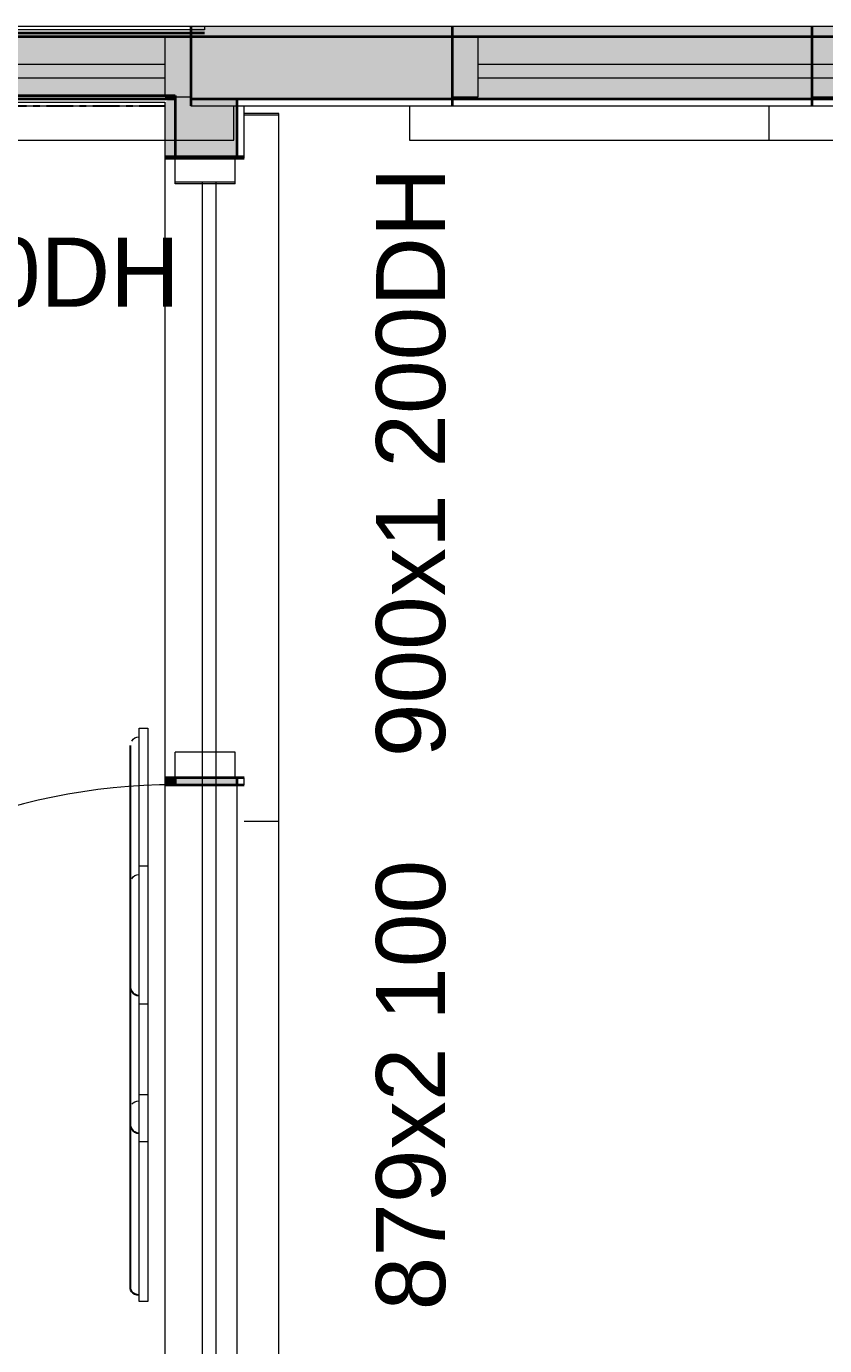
# Model space of a CAD drawing. Header units: inches. Extents: x -2190 to 40245, y -11272 to 33470.
# Drawn here: x 11994 to 13151, y 13514 to 15425 of the extents above; entities that cross this region are included whole.
import ezdxf

# ---------------------------------------------------------------- set-up
doc = ezdxf.new("R2010")
doc.units = ezdxf.units.IN
doc.header["$LTSCALE"] = 96
doc.header["$MEASUREMENT"] = 0
doc.linetypes.add('DASHDOT', pattern=[0.7, 0.4, -0.1, 0.1, -0.1])
for name, color, linetype, lineweight, true_color in [('Architectural_Blocks-2', 96, 'DASHDOT', 25, 0x008000), ('Cabinets__Module_Lines-2', 9, 'Continuous', 9, 0xc0c0c0), ('Doors-1', 216, 'Continuous', 18, 0x800080), ('Doors__Labels-1', 176, 'Continuous', 18, 0x000080), ('Furniture__Interior-2', 216, 'Continuous', 25, 0x800080), ('Walls___Normal-1', 18, 'Continuous', 35, 0x000000), ('Walls___Normal-2', 18, 'Continuous', 35, 0x000000), ('Walls___Normal-3', 18, 'Continuous', 35, 0x000000), ('Walls___Normal-Ext_T_Frame_-_600_OC_-_Int_PB_Ext_WRC_cladding-L1-1', 18, 'Continuous', 35, 0x000000), ('Walls___Normal-Ext_T_Frame_-_600_OC_-_Int_PB_Ext_WRC_cladding-L1-2', 18, 'Continuous', 35, 0x000000), ('Walls___Normal-Ext_T_Frame_-_600_OC_-_Int_PB_Ext_WRC_cladding-L1-3', 18, 'Continuous', 35, 0x000000), ('Walls___Normal-Ext_T_Frame_-_600_OC_-_Int_PB_Ext_WRC_cladding-L2-1', 18, 'Continuous', 35, 0x000000), ('Walls___Normal-Ext_T_Frame_-_600_OC_-_Int_PB_Ext_WRC_cladding-L2-2', 18, 'Continuous', 35, 0x000000), ('Walls___Normal-Ext_T_Frame_-_600_OC_-_Int_PB_Ext_WRC_cladding-L2-3', 18, 'Continuous', 35, 0x000000), ('Walls___Normal-Ext_T_Frame_-_600_OC_-_Int_PB_Ext_WRC_cladding-L3-1', 18, 'Continuous', 35, 0x000000), ('Walls___Normal-Ext_T_Frame_-_600_OC_-_Int_PB_Ext_WRC_cladding-L3-2', 18, 'Continuous', 35, 0x000000), ('Walls___Normal-Ext_T_Frame_-_600_OC_-_Int_PB_Ext_WRC_cladding-L3-3', 18, 'Continuous', 35, 0x000000), ('Walls___Normal-Ext_T_Frame_-_600_OC_-_Int_PB_Ext_WRC_cladding-L4-1', 18, 'Continuous', 35, 0x000000), ('Walls___Normal-Ext_T_Frame_-_600_OC_-_Int_PB_Ext_WRC_cladding-L4-2', 18, 'Continuous', 35, 0x000000), ('Walls___Normal-Ext_T_Frame_-_600_OC_-_Int_PB_Ext_WRC_cladding-L4-3', 18, 'Continuous', 35, 0x000000), ('Walls___Normal-Int_S_Frame_-_600_OC_-_PB_both_sides-L1-1', 18, 'Continuous', 35, 0x000000), ('Walls___Normal-Int_S_Frame_-_600_OC_-_PB_both_sides-L1-2', 18, 'Continuous', 35, 0x000000), ('Walls___Normal-Int_S_Frame_-_600_OC_-_PB_both_sides-L2-1', 18, 'Continuous', 35, 0x000000), ('Walls___Normal-Int_S_Frame_-_600_OC_-_PB_both_sides-L2-2', 18, 'Continuous', 35, 0x000000), ('Walls___Normal-Int_S_Frame_-_600_OC_-_PB_both_sides-L3-1', 18, 'Continuous', 35, 0x000000), ('Walls___Normal-Int_S_Frame_-_600_OC_-_PB_both_sides-L3-2', 18, 'Continuous', 35, 0x000000), ('Walls___Normal-Int_S_Frame_-_600_OC_-_PB_both_sides-L4-1', 18, 'Continuous', 35, 0x000000), ('Walls___Normal-Int_S_Frame_-_600_OC_-_PB_both_sides-L4-2', 18, 'Continuous', 35, 0x000000), ('Windows-1', 18, 'Continuous', 18, 0x000000), ('Windows-2', 18, 'Continuous', 18, 0x000000), ('Windows-3', 18, 'Continuous', 18, 0x000000), ('Windows__Labels-1', 176, 'Continuous', 9, 0x000080), ('Windows__Labels-3', 176, 'Continuous', 9, 0x000080)]:
    doc.layers.add(name, color=color, linetype=linetype, lineweight=lineweight, true_color=true_color)

# ---------------------------------------------------------------- blocks, each defined once
blk = doc.blocks.new('Interior_Accessories_Mirrors_Circular_Frame')
at = {"color": 18, "linetype": 'Continuous', "lineweight": 18, "true_color": 0x000000}
blk.add_line((-80, 5), (-80, 10), dxfattribs=at)
for points in [[(-80, 10), (80, 10), (80, 5), (-80, 5)], [(-72.5, 0.67), (-73.54, 1.46), (-74.33, 2.5), (-74.83, 3.71), (-75, 5)]]:
    blk.add_lwpolyline(points, dxfattribs=at)
blk.add_lwpolyline([(75, 5), (74.83, 3.71), (74.33, 2.5), (73.54, 1.46), (72.5, 0.67), (71.29, 0.17), (70, 0), (-70, 0)])

msp = doc.modelspace()

# ---------------------------------------------------------------- linework, layer by layer
at = {"layer": 'Architectural_Blocks-2'}
msp.add_line((10142, 15310), (12195, 15310), dxfattribs=at)
at = {"layer": 'Cabinets__Module_Lines-2'}
msp.add_line((12195, 15310), (12195, 15280), dxfattribs=at)
at = {"layer": 'Doors-1', "color": 216, "linetype": 'Continuous', "lineweight": 18, "true_color": 0x800080}
msp.add_line((12300, 13447), (12300, 14326.5), dxfattribs=at)
msp.add_arc((12210, 13447), 879.5, 90, 180, dxfattribs=at)
at = {"layer": 'Walls___Normal-1'}
for p, q in [((12611.9, 15310), (12611.9, 15425)), ((12195, 15236.5), (12310, 15236.5)), ((12310, 14336.5), (12195, 14336.5)), ((12195, 14326.5), (12310, 14326.5))]:
    msp.add_line(p, q, dxfattribs=at)
at = {"layer": 'Walls___Normal-1', "color": 1, "true_color": 0xff0000}
for points in [[(12252.5, 15425), (12611.9, 15425), (12252.5, 15410), (12611.9, 15410)], [(12195, 15236.5), (12195, 15315), (12210, 15236.5), (12210, 15325)], [(12195, 14326.5), (12195, 14336.5), (12210, 14326.5), (12210, 14336.5)]]:
    msp.add_solid(points, dxfattribs=at)
at = {"layer": 'Walls___Normal-1', "color": 8, "true_color": 0x808080}
for points in [[(8167.5, 15415), (12252.5, 15415), (8167.5, 15325), (12210, 15325)], [(12252.5, 15415), (12252.5, 15410), (12210, 15325), (12300, 15320)], [(12252.5, 15410), (12611.9, 15410), (12300, 15320), (12611.9, 15320)], [(12210, 15236.5), (12210, 15325), (12300, 15236.5), (12300, 15320)], [(12210, 14326.5), (12210, 14336.5), (12300, 14326.5), (12300, 14336.5)]]:
    msp.add_solid(points, dxfattribs=at)
at = {"layer": 'Walls___Normal-2'}
msp.add_line((12195, 15234), (12310, 15234), dxfattribs=at)
at = {"layer": 'Walls___Normal-2', "color": 1, "true_color": 0xff0000}
for points in [[(12252.5, 15425), (17337.5, 15425), (12252.5, 15410), (17337.5, 15410)], [(12195, 15234), (12195, 15310), (12210, 15234), (12210, 15320)]]:
    msp.add_solid(points, dxfattribs=at)
at = {"layer": 'Walls___Normal-2', "color": 8, "true_color": 0x808080}
for points in [[(9064.5, 15410), (12252.5, 15410), (9064.5, 15320), (12210, 15320)], [(12210, 15320), (12252.5, 15410), (12210, 15320), (12300, 15320)], [(12252.5, 15410), (17337.5, 15410), (12300, 15320), (17290, 15320)], [(12210, 15234), (12210, 15320), (12300, 15234), (12300, 15320)]]:
    msp.add_solid(points, dxfattribs=at)
at = {"layer": 'Walls___Normal-3'}
for p, q in [((12232.5, 15425), (12232.5, 15310)), ((13132.5, 15310), (13132.5, 15425))]:
    msp.add_line(p, q, dxfattribs=at)
at = {"layer": 'Walls___Normal-3', "color": 1, "true_color": 0xff0000}
msp.add_solid([(12232.5, 15425), (13132.5, 15425), (12232.5, 15410), (13132.5, 15410)], dxfattribs=at)
at = {"layer": 'Walls___Normal-3', "color": 8, "true_color": 0x808080}
msp.add_solid([(12232.5, 15410), (13132.5, 15410), (12232.5, 15320), (13132.5, 15320)], dxfattribs=at)
at = {"layer": 'Walls___Normal-Ext_T_Frame_-_600_OC_-_Int_PB_Ext_WRC_cladding-L1-1', "color": 18, "linetype": 'Continuous', "lineweight": 0, "true_color": 0x000000}
for p, q in [((12611.9, 15425), (12252.5, 15425)), ((12195, 15315), (12195, 15236.5)), ((12195, 14336.5), (12195, 14326.5))]:
    msp.add_line(p, q, dxfattribs=at)
at = {"layer": 'Walls___Normal-Ext_T_Frame_-_600_OC_-_Int_PB_Ext_WRC_cladding-L1-2', "color": 18, "linetype": 'Continuous', "lineweight": 0, "true_color": 0x000000}
for p, q in [((17337.5, 15425), (12252.5, 15425)), ((12252.5, 15425), (12252.5, 15420)), ((12195, 15310), (12195, 15234))]:
    msp.add_line(p, q, dxfattribs=at)
at = {"layer": 'Walls___Normal-Ext_T_Frame_-_600_OC_-_Int_PB_Ext_WRC_cladding-L1-3', "color": 18, "linetype": 'Continuous', "lineweight": 0, "true_color": 0x000000}
msp.add_line((13132.5, 15425), (12232.5, 15425), dxfattribs=at)
at = {"layer": 'Walls___Normal-Ext_T_Frame_-_600_OC_-_Int_PB_Ext_WRC_cladding-L2-1', "color": 18, "linetype": 'Continuous', "lineweight": 35, "true_color": 0x000000}
for p, q in [((12611.9, 15410), (12252.5, 15410)), ((12210, 15325), (12210, 15236.5)), ((12210, 14336.5), (12210, 14326.5))]:
    msp.add_line(p, q, dxfattribs=at)
at = {"layer": 'Walls___Normal-Ext_T_Frame_-_600_OC_-_Int_PB_Ext_WRC_cladding-L2-2', "color": 18, "linetype": 'Continuous', "lineweight": 35, "true_color": 0x000000}
for p, q in [((17337.5, 15410), (12252.5, 15410)), ((12210, 15320), (12210, 15234))]:
    msp.add_line(p, q, dxfattribs=at)
at = {"layer": 'Walls___Normal-Ext_T_Frame_-_600_OC_-_Int_PB_Ext_WRC_cladding-L2-3', "color": 18, "linetype": 'Continuous', "lineweight": 35, "true_color": 0x000000}
msp.add_line((13132.5, 15410), (12232.5, 15410), dxfattribs=at)
at = {"layer": 'Walls___Normal-Ext_T_Frame_-_600_OC_-_Int_PB_Ext_WRC_cladding-L3-1', "color": 18, "linetype": 'Continuous', "lineweight": 35, "true_color": 0x000000}
for p, q in [((12300, 15320), (12611.9, 15320)), ((12300, 15236.5), (12300, 15320)), ((12300, 14326.5), (12300, 14336.5))]:
    msp.add_line(p, q, dxfattribs=at)
at = {"layer": 'Walls___Normal-Ext_T_Frame_-_600_OC_-_Int_PB_Ext_WRC_cladding-L3-2', "color": 18, "linetype": 'Continuous', "lineweight": 35, "true_color": 0x000000}
for p, q in [((12300, 15234), (12300, 15320)), ((12300, 15320), (17290, 15320))]:
    msp.add_line(p, q, dxfattribs=at)
at = {"layer": 'Walls___Normal-Ext_T_Frame_-_600_OC_-_Int_PB_Ext_WRC_cladding-L3-3', "color": 18, "linetype": 'Continuous', "lineweight": 35, "true_color": 0x000000}
msp.add_line((12232.5, 15320), (13132.5, 15320), dxfattribs=at)
at = {"layer": 'Walls___Normal-Ext_T_Frame_-_600_OC_-_Int_PB_Ext_WRC_cladding-L4-1', "color": 18, "linetype": 'Continuous', "lineweight": 0, "true_color": 0x000000}
for p, q in [((12310, 15310), (12611.9, 15310)), ((12310, 15236.5), (12310, 15310)), ((12310, 14326.5), (12310, 14336.5))]:
    msp.add_line(p, q, dxfattribs=at)
at = {"layer": 'Walls___Normal-Ext_T_Frame_-_600_OC_-_Int_PB_Ext_WRC_cladding-L4-2', "color": 18, "linetype": 'Continuous', "lineweight": 0, "true_color": 0x000000}
for p, q in [((12310, 15234), (12310, 15310)), ((12310, 15310), (17280, 15310))]:
    msp.add_line(p, q, dxfattribs=at)
at = {"layer": 'Walls___Normal-Ext_T_Frame_-_600_OC_-_Int_PB_Ext_WRC_cladding-L4-3', "color": 18, "linetype": 'Continuous', "lineweight": 0, "true_color": 0x000000}
msp.add_line((12232.5, 15310), (13132.5, 15310), dxfattribs=at)
at = {"layer": 'Walls___Normal-Int_S_Frame_-_600_OC_-_PB_both_sides-L1-1', "color": 18, "linetype": 'Continuous', "lineweight": 0, "true_color": 0x000000}
msp.add_line((12252.5, 15425), (8182.5, 15425), dxfattribs=at)
at = {"layer": 'Walls___Normal-Int_S_Frame_-_600_OC_-_PB_both_sides-L1-2', "color": 18, "linetype": 'Continuous', "lineweight": 0, "true_color": 0x000000}
msp.add_line((12252.5, 15420), (9064.5, 15420), dxfattribs=at)
at = {"layer": 'Walls___Normal-Int_S_Frame_-_600_OC_-_PB_both_sides-L2-1', "color": 18, "linetype": 'Continuous', "lineweight": 35, "true_color": 0x000000}
msp.add_line((12252.5, 15415), (8167.5, 15415), dxfattribs=at)
at = {"layer": 'Walls___Normal-Int_S_Frame_-_600_OC_-_PB_both_sides-L2-2', "color": 18, "linetype": 'Continuous', "lineweight": 35, "true_color": 0x000000}
msp.add_line((12252.5, 15410), (9064.5, 15410), dxfattribs=at)
at = {"layer": 'Walls___Normal-Int_S_Frame_-_600_OC_-_PB_both_sides-L3-1', "color": 18, "linetype": 'Continuous', "lineweight": 35, "true_color": 0x000000}
msp.add_line((8167.5, 15325), (12210, 15325), dxfattribs=at)
at = {"layer": 'Walls___Normal-Int_S_Frame_-_600_OC_-_PB_both_sides-L3-2', "color": 18, "linetype": 'Continuous', "lineweight": 35, "true_color": 0x000000}
msp.add_line((9064.5, 15320), (12210, 15320), dxfattribs=at)
at = {"layer": 'Walls___Normal-Int_S_Frame_-_600_OC_-_PB_both_sides-L4-1', "color": 18, "linetype": 'Continuous', "lineweight": 0, "true_color": 0x000000}
msp.add_line((8182.5, 15315), (12195, 15315), dxfattribs=at)
at = {"layer": 'Walls___Normal-Int_S_Frame_-_600_OC_-_PB_both_sides-L4-2', "color": 18, "linetype": 'Continuous', "lineweight": 0, "true_color": 0x000000}
msp.add_line((9064.5, 15310), (12195, 15310), dxfattribs=at)
at = {"layer": 'Windows-1'}
for p, q in [((14795, 15425), (12611.9, 15425)), ((12611.9, 15410), (12648.9, 15410)), ((12611.9, 15323), (12611.9, 15410)), ((12648.9, 15323), (12648.9, 15410)), ((12648.9, 15370.5), (14758, 15370.5)), ((12648.9, 15350.5), (14758, 15350.5)), ((12549.4, 15310), (12549.4, 15260)), ((12611.9, 15323), (12648.9, 15323)), ((12360, 15299), (12310, 15299)), ((12360, 14274), (12360, 15299)), ((12549.4, 15260), (14857.5, 15260)), ((12195, 15236.5), (12195, 14336.5)), ((12210, 15199.5), (12210, 15236.5)), ((12297, 15236.5), (12210, 15236.5)), ((12297, 15199.5), (12297, 15236.5)), ((12297, 15199.5), (12210, 15199.5)), ((12249.5, 14373.5), (12249.5, 15199.5)), ((12269.5, 14373.5), (12269.5, 15199.5)), ((12210, 14336.5), (12210, 14373.5)), ((12297, 14373.5), (12210, 14373.5)), ((12297, 14336.5), (12297, 14373.5)), ((12297, 14336.5), (12210, 14336.5)), ((12310, 14274), (12360, 14274))]:
    msp.add_line(p, q, dxfattribs=at)
at = {"layer": 'Windows-2'}
for p, q in [((12360, 15296.5), (12310, 15296.5)), ((12360, 8973.8), (12360, 15296.5)), ((12195, 15234), (12195, 9036.3)), ((12210, 15197), (12210, 15234)), ((12297, 15234), (12210, 15234)), ((12297, 15197), (12297, 15234)), ((12297, 15197), (12210, 15197)), ((12249.5, 9073.3), (12249.5, 15197)), ((12269.5, 9073.3), (12269.5, 15197))]:
    msp.add_line(p, q, dxfattribs=at)
at = {"layer": 'Windows-3'}
for p, q in [((12232.5, 15425), (11332.5, 15425)), ((14032.5, 15425), (13132.5, 15425)), ((12195.5, 15410), (12232.5, 15410)), ((12195.5, 15323), (12195.5, 15410)), ((12232.5, 15323), (12232.5, 15410)), ((13132.5, 15410), (13169.5, 15410)), ((13132.5, 15323), (13132.5, 15410)), ((11369.5, 15370.5), (12195.5, 15370.5)), ((11369.5, 15350.5), (12195.5, 15350.5)), ((12195.5, 15323), (12232.5, 15323)), ((12295, 15260), (12295, 15310)), ((13070, 15310), (13070, 15260)), ((13132.5, 15323), (13169.5, 15323)), ((11270, 15260), (12295, 15260)), ((13070, 15260), (14095, 15260))]:
    msp.add_line(p, q, dxfattribs=at)

# ---------------------------------------------------------------- block references
at = {"layer": 'Furniture__Interior-2', "yscale": 2.5, "rotation": -90}
for p, xscale in [((12145.3, 14208.5), 2.5), ((12145.3, 13728), 1.875)]:
    msp.add_blockref('Interior_Accessories_Mirrors_Circular_Frame', p, dxfattribs=dict(at, xscale=xscale))
at = {"layer": 'Furniture__Interior-2', "linetype": 'Continuous', "lineweight": 0, "xscale": 2.5, "yscale": 2.5, "rotation": -90}
msp.add_blockref('Interior_Accessories_Mirrors_Circular_Frame', (12145.3, 14009.1), dxfattribs=at)

# ---------------------------------------------------------------- texts
at = {"layer": 'Doors__Labels-1', "color": 176, "lineweight": 0, "true_color": 0x000080, "insert": (12602.4, 13565.2), "char_height": 100, "width": 715, "attachment_point": 7, "rotation": 90}
msp.add_mtext('\\fArial|b0|i0|c0|p0;879x2 100', dxfattribs=at)
at = {"layer": 'Windows__Labels-1', "color": 176, "lineweight": 0, "true_color": 0x000080, "insert": (12602.4, 14366.5), "char_height": 100, "width": 925, "attachment_point": 7, "rotation": 90}
msp.add_mtext('\\fArial|b0|i0|c0|p0;900x1 200DH', dxfattribs=at)
at = {"layer": 'Windows__Labels-3', "color": 176, "lineweight": 0, "true_color": 0x000080, "insert": (11362.5, 15017.6), "char_height": 100, "width": 925, "attachment_point": 7}
msp.add_mtext('\\fArial|b0|i0|c0|p0;900x1 200DH', dxfattribs=at)

doc.saveas('drawing.dxf')
